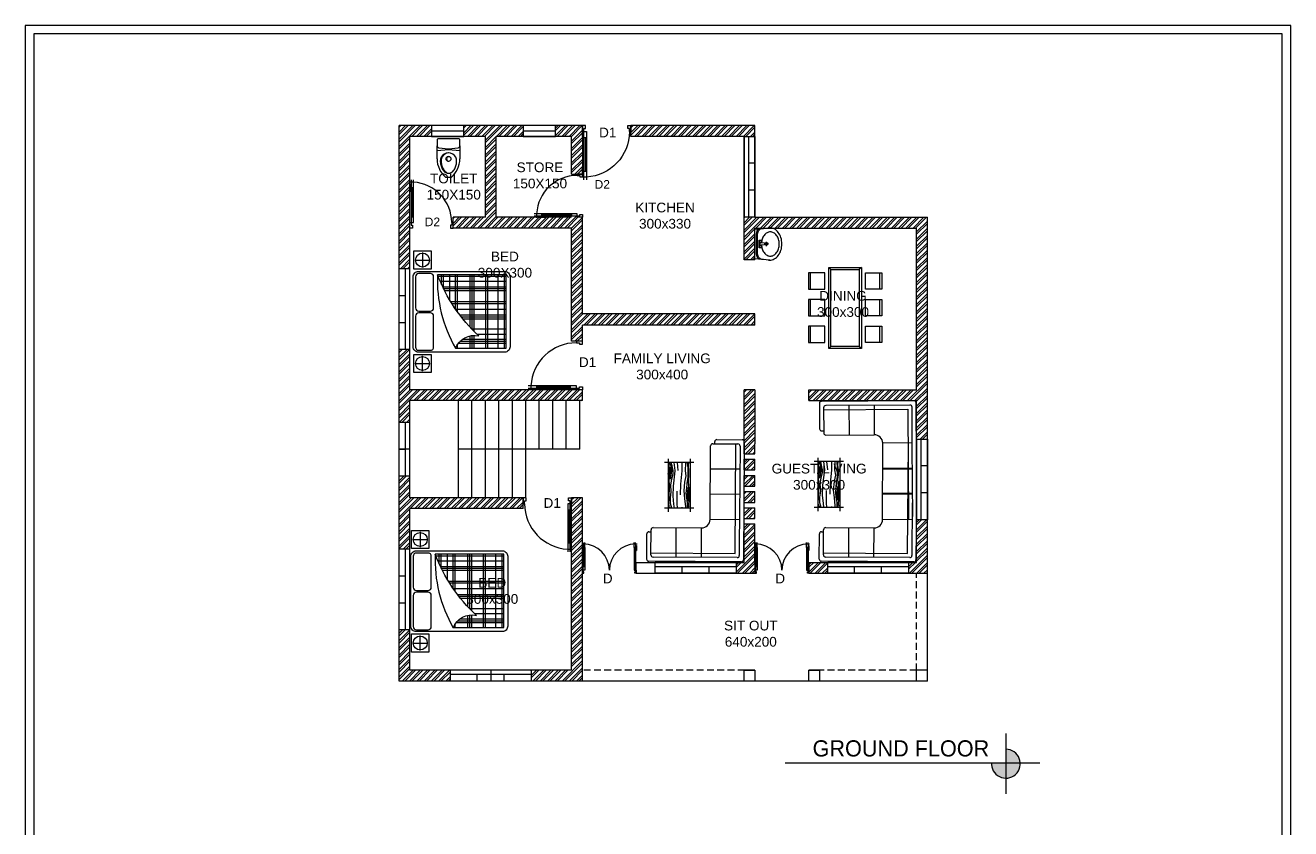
# Model space of a CAD drawing. Header units: millimetres. Extents: x 3220 to 17771, y -3925 to 7376.
# Drawn here: x 14459 to 16807, y 5886 to 7376 of the extents above; entities that cross this region are included whole.
import ezdxf

# ---------------------------------------------------------------- set-up
doc = ezdxf.new("R2010")
doc.units = ezdxf.units.MM
doc.header["$LTSCALE"] = 2
doc.linetypes.add('DASHED2', pattern=[9.525, 6.35, -3.175])
doc.layers.add('NETMANH', color=44, linetype='Continuous')
doc.layers.add('PLAN', color=10, linetype='Continuous')
pattern_1 = [(45, (4445.67, 0), (-6.735192, 6.735192), []), (45, (4450.16, 0), (-6.735192, 6.735192), [])]

# ---------------------------------------------------------------- blocks, each defined once
blk = doc.blocks.new('mb-di800')
blk.add_line((25, 850), (-8, 850))
for points in [[(25, 893), (25, 850)], [(25, 750), (65, 750), (65, 850), (25, 850), (25, 750)], [(65, 850), (65, 893)], [(25, 806), (3, 806), (3, 677)], [(25, 785), (8, 785), (8, 677), (3, 677)], [(25, 763), (25, 187)], [(65, 200), (65, 777)], [(65, 200), (25, 200), (25, 100), (65, 100), (65, 200)]]:
    blk.add_lwpolyline(points)
for points in [[(0, 0), (0, 100), (25, 100), (25, 50), (50, 50), (50, 0)], [(800, 0), (800, 100), (775, 100), (775, 50), (750, 50), (750, 0)]]:
    blk.add_lwpolyline(points, close=True)
at = {"layer": 'NETMANH', "linetype": 'Continuous'}
blk.add_line((45, 200), (45, 750), dxfattribs=at)
blk.add_arc((25, 100), 750, 0, 86.9428, dxfattribs=at)
blk = doc.blocks.new('mb-di2-1800')
for p, q in [((25, 975), (-25, 975)), ((25, 975), (25, 1025)), ((25, 924), (25, 896)), ((75, 975), (75, 1025)), ((75, 855), (75, 220)), ((1725, 975), (1725, 1025)), ((1725, 855), (1725, 220)), ((1775, 975), (1775, 1025)), ((1775, 975), (1825, 975)), ((1775, 924), (1775, 896))]:
    blk.add_line(p, q)
for points in [[(25, 924), (-3, 924), (-3, 755)], [(25, 896), (2, 896), (2, 755), (-3, 755)], [(25, 855), (75, 855), (75, 975), (25, 975), (25, 855)], [(25, 878), (25, 220)], [(1775, 855), (1725, 855), (1725, 975), (1775, 975), (1775, 855)], [(1775, 924), (1803, 924), (1803, 755)], [(1775, 896), (1798, 896), (1798, 755), (1803, 755)], [(1775, 878), (1775, 220)], [(25, 220), (75, 220), (75, 100), (25, 100), (25, 220)], [(1775, 220), (1725, 220), (1725, 100), (1775, 100), (1775, 220)]]:
    blk.add_lwpolyline(points)
for points in [[(50, 0), (50, 50), (25, 50), (25, 100), (0, 100), (0, 0)], [(1750, 0), (1750, 50), (1775, 50), (1775, 100), (1800, 100), (1800, 0)]]:
    blk.add_lwpolyline(points, close=True)
at = {"layer": 'NETMANH', "linetype": 'Continuous'}
for p, q in [((50, 220), (50, 855)), ((1750, 220), (1750, 855))]:
    blk.add_line(p, q, dxfattribs=at)
at = {"layer": 'NETMANH'}
for centre, start, end in [((25, 100), 0, 90), ((1775, 100), 90, 180)]:
    blk.add_arc(centre, 875, start, end, dxfattribs=at)
blk = doc.blocks.new('g.doi1750x2100')
at = {"color": 44}
for p, q in [((-1285, -204), (-958, -204)), ((-1121, -40), (-1121, -367)), ((1285, -204), (958, -204)), ((1121, -40), (1121, -367)), ((764, -2018), (764, -542)), ((214, -2018), (214, -817)), ((253, -793), (803, -793)), ((451, -2018), (451, -683)), ((494, -2018), (494, -658)), ((494, -658), (803, -658)), ((530, -2018), (530, -645)), ((591, -616), (803, -616)), ((654, -2018), (654, -588)), ((-785, -964), (-706, -964)), ((-687, -2018), (-687, -977)), ((-645, -2018), (-645, -1013)), ((-602, -2018), (-602, -1062)), ((-159, -2018), (-159, -1081)), ((-116, -2018), (-116, -1047)), ((-74, -2018), (-74, -1014)), ((-5, -964), (803, -964)), ((51, -2018), (51, -921)), ((51, -921), (803, -921)), ((175, -2018), (175, -842)), ((-785, -1233), (-523, -1233)), ((-785, -1276), (-516, -1276)), ((-785, -1322), (-513, -1322)), ((-426, -1322), (803, -1322)), ((-379, -2018), (-379, -1276)), ((-379, -1276), (803, -1276)), ((-334, -1233), (803, -1233)), ((-785, -1574), (803, -1574)), ((-785, -1617), (803, -1617)), ((-492, -2018), (-492, -1390)), ((-785, -1840), (803, -1840)), ((-785, -1982), (803, -1982))]:
    blk.add_line(p, q, dxfattribs=at)
blk.add_line((-785, -921), (-784, -921))
for points in [[(-875, -117, -0.414214), (-758, 0), (758, 0, -0.414214), (875, -117), (875, -1983, -0.414214), (758, -2100), (-758, -2100, -0.414214), (-875, -1983)], [(-764, -52, 0.414214), (-835, -123), (-835, -373, 0.414214), (-764, -444), (-92, -444, 0.414214), (-21, -373), (-21, -123, 0.414214), (-92, -52)], [(86, -52, 0.414214), (15, -123), (15, -373, 0.414214), (86, -444), (758, -444, 0.414214), (829, -373), (829, -123, 0.414214), (758, -52)], [(-790, -919, -0.366781), (-523, -1423, -0.115738), (804, -527, 0.1416)]]:
    blk.add_lwpolyline(points, format="xyb", close=True)
for points in [[(-1318, -17), (-924, -17), (-924, -390), (-1318, -390)], [(924, -17), (1318, -17), (1318, -390), (924, -390)]]:
    blk.add_lwpolyline(points, close=True)
blk.add_lwpolyline([(-785, -916), (-785, -2018), (803, -2018), (803, -526)])
for centre in [(-1121, -204), (1121, -204)]:
    blk.add_circle(centre, 151)
blk = doc.blocks.new('mb-lavabo2')
at = {"linetype": 'Continuous'}
for points in [[(-261, -239), (-239, 0), (239, 0), (261, -239)], [(-15, -106), (-61, -106), (-61, -89), (-61, -71), (0, -71), (61, -71), (61, -89), (61, -106), (15, -106)], [(28, -80), (-28, -80)]]:
    blk.add_lwpolyline(points, dxfattribs=at)
for points in [[(-250, -136), (-250, -130, -0.414214), (-163, -43), (0, -43), (163, -43, -0.414214), (250, -130), (250, -136)], [(-245, -66, -0.229741), (-163, -26), (163, -26, -0.229741), (245, -66)], [(-197, -248, 0.12971), (-183, -300, 0.10642), (-139, -349, 0.084454), (-78, -380, 0.073566), (-1, -391, 0.073566), (76, -380, 0.084454), (137, -349, 0.10642), (181, -300, 0.12971), (194, -248, 0.12971), (181, -196, 0.10642), (137, -147, 0.084454), (76, -117, 0.058047), (15, -106, 0.073566)], [(-15, -106, 0.060302), (-78, -117, 0.084454), (-139, -147, 0.10642), (-183, -196, 0.12971), (-197, -248, 0.12971)], [(-28, -97), (-20, -97, -0.385832), (-16, -101), (-10, -156, 0.270314), (10, -156), (16, -101, -0.385832), (20, -97), (28, -97)], [(-258, -212, 0.045361), (-261, -239, 0.126822)], [(-261, -239, 0.126822), (-242, -311, 0.10607), (-184, -377, 0.085783), (-103, -419, 0.075445), (0, -435, 0.075445), (103, -419, 0.085783), (184, -377, 0.10607), (242, -311, 0.126822), (261, -239, 0.045361), (258, -212, 0.10607)]]:
    blk.add_lwpolyline(points, format="xyb", dxfattribs=at)
at = {"color": 44, "linetype": 'Continuous'}
for points in [[(-36, -186), (0, -186), (36, -186)], [(-26, -89), (-17, -89)], [(0, -217), (0, -159)], [(26, -89), (17, -89)]]:
    blk.add_lwpolyline(points, dxfattribs=at)
for centre in [(-43, -89), (0, -186), (43, -89)]:
    blk.add_circle(centre, 17.4, dxfattribs=at)
at = {"linetype": 'Continuous'}
blk.add_circle((0, -186), 21.7, dxfattribs=at)
blk = doc.blocks.new('ban6c 800x2000')
for p, q in [((-350, 1950), (-400, 2000)), ((400, 2000), (350, 1950)), ((-854, 1463), (-854, 1868)), ((853, 1463), (853, 1868)), ((-854, 806), (-854, 1211)), ((853, 806), (853, 1211)), ((-854, 152), (-854, 556)), ((853, 152), (853, 556)), ((-400, 0), (-350, 50)), ((400, 0), (350, 50))]:
    blk.add_line(p, q)
for points in [[(-400, 2000), (400, 2000), (400, 0), (-400, 0)], [(-350, 1950), (350, 1950), (350, 50), (-350, 50)], [(-503, 1868), (-904, 1868), (-904, 1463), (-503, 1463)], [(503, 1868), (903, 1868), (903, 1463), (503, 1463)], [(-503, 1211), (-904, 1211), (-904, 806), (-503, 806)], [(503, 1211), (903, 1211), (903, 806), (503, 806)], [(-503, 556), (-904, 556), (-904, 152), (-503, 152)], [(503, 556), (903, 556), (903, 152), (503, 152)]]:
    blk.add_lwpolyline(points, close=True)
blk = doc.blocks.new('bo salon20')
for p, q in [((-3210, 1819), (-3210, 2487)), ((-3154, 2542), (-1096, 2542)), ((-3099, 1708), (-3099, 2376)), ((-3043, 2431), (-1207, 2431)), ((-1541, 2542), (-39, 2542)), ((-1541, 2431), (-151, 2431)), ((-95, 2376), (-95, 151)), ((16, 2487), (16, 39)), ((-3099, 1764), (-3154, 1764)), ((-1096, 1652), (-3043, 1652)), ((-874, 151), (-874, 1430)), ((-151, 95), (-818, 95)), ((-762, 39), (-762, 95)), ((-39, -16), (-707, -16))]:
    blk.add_line(p, q)
for centre, radius, start, end in [((-3154, 2487), 55.6, 90, 180), ((-3043, 2376), 55.6, 90, 180), ((-151, 2376), 55.6, 0, 90), ((-39, 2487), 55.6, 0, 90), ((-3154, 1819), 55.6, 180, 270), ((-3043, 1708), 55.6, 180, 270), ((-1096, 1430), 223, 0, 90), ((-818, 151), 55.6, 180, 270), ((-707, 39), 55.6, 180, 270), ((-151, 151), 55.6, 270, 0), ((-39, 39), 55.6, 270, 0)]:
    blk.add_arc(centre, radius, start, end)
at = {"layer": 'NETMANH'}
for p, q in [((-2431, 2431), (-2431, 1652)), ((-1764, 2431), (-1764, 1652)), ((-1096, 2431), (-1096, 1652)), ((-206, 2320), (-3099, 2320)), ((-206, 95), (-206, 2320)), ((-95, 1430), (-874, 1430)), ((-95, 762), (-874, 762))]:
    blk.add_line(p, q, dxfattribs=at)

msp = doc.modelspace()

# ---------------------------------------------------------------- hatches: boundary and pattern name
at = {"true_color": 0xf8991e}
h = msp.add_hatch(dxfattribs=at)
h.set_pattern_fill('ANSI32', color=30)
h.paths.add_polyline_path([(15382.7, 5363.2), (15172.7, 5363.2), (15172.7, 5438.2), (15152.7, 5438.2), (15152.7, 5303.2), (15172.7, 5303.2), (15172.7, 5343.2), (15382.7, 5343.2), (15382.7, 5354.4)])
h.paths.add_polyline_path([(15172.7, 5663.2), (15392.7, 5663.2), (15392.7, 5683.2), (15362.7, 5683.2), (15172.7, 5683.2), (15172.7, 5833.2), (15212.7, 5833.2), (15212.7, 5853.2), (15152.7, 5853.2), (15152.7, 5588.2), (15172.7, 5588.2)])
h.paths.add_polyline_path([(15382.7, 5853.2), (15272.7, 5853.2), (15272.7, 5833.2), (15362.7, 5833.2), (15362.7, 5763.2), (15372.7, 5763.2), (15372.7, 5833.2), (15382.7, 5833.2)], flags=17)
h.paths.add_polyline_path([(15855.7, 5453.2), (15812.7, 5453.2), (15812.7, 5504.2), (15582.7, 5504.2), (15582.7, 5492.9), (15582.7, 5484.2), (15792.7, 5484.2), (15792.7, 5374.2), (15792.7, 5313.2), (15812.7, 5313.2), (15812.7, 5373.2), (15812.7, 5433.2), (15855.7, 5433.2)])
h.paths.add_polyline_path([(16003.1, 5453.2), (15915.7, 5453.2), (15915.7, 5433.2), (15945.2, 5433.2), (15945.2, 5233.2), (15792.7, 5233.2), (15792.7, 5213.2), (15803.9, 5213.2), (16032.7, 5213.2), (16032.7, 5233.2), (15960.2, 5233.2), (15960.2, 5433.2), (16003.1, 5433.2)])
h.paths.add_polyline_path([(16132.7, 5453.2), (16063.1, 5453.2), (16063.1, 5433.2), (16112.7, 5433.2), (16112.7, 5253.2), (16112.7, 5203.2), (16112.7, 5143.2), (16132.7, 5143.2)])
h.paths.add_polyline_path([(16132.7, 4993.2), (16112.7, 4993.2), (16112.7, 4843.2), (16112.7, 4823.2), (16132.7, 4823.2)])
h.paths.add_polyline_path([(15962.7, 4843.2), (15812.7, 4843.2), (15812.7, 5123.2), (15792.7, 5123.2), (15792.7, 5074.5), (15792.9, 5074.5), (15792.9, 5065.1), (15792.7, 5043.2), (15792.7, 5023.2), (15792.7, 4823.2), (15962.7, 4823.2)])
h.paths.add_polyline_path([(15492.7, 4843.2), (15492.7, 5053.2), (15472.7, 5053.2), (15472.7, 4843.2), (15447.7, 4843.2), (15447.7, 4823.2), (15492.7, 4823.2)])
h.paths.add_polyline_path([(15197.7, 4843.2), (15172.7, 4843.2), (15172.7, 4918.2), (15152.7, 4918.2), (15152.7, 4823.2), (15197.7, 4823.2)])
h.paths.add_polyline_path([(15397.7, 4843.2), (15247.7, 4843.2), (15247.7, 4823.2), (15397.7, 4823.2)])
h.paths.add_polyline_path([(15172.7, 5143.2), (15492.7, 5143.2), (15492.7, 5163.2), (15172.7, 5163.2), (15172.7, 5203.2), (15152.7, 5203.2), (15152.7, 5143.2), (15152.7, 5068.2), (15172.7, 5068.2)])
h.paths.add_polyline_path([(15492.7, 5853.2), (15442.7, 5853.2), (15442.7, 5833.2), (15472.7, 5833.2), (15472.7, 5683.2), (15472.7, 5663.2), (15472.7, 5343.2), (15492.7, 5343.2), (15492.7, 5503.2), (15492.7, 5504.2)])
h.paths.add_polyline_path([(15692.7, 5043.2), (15657.7, 5043.2), (15657.7, 5023.2), (15692.7, 5023.2), (15692.7, 5028.7)])
h.paths.add_polyline_path([(15507.7, 5043.2), (15492.7, 5043.2), (15492.7, 5023.2), (15507.7, 5023.2)])
h.paths.add_polyline_path([(15357, 5706.1), (15393.5, 5706.1), (15393.5, 5739.1), (15357, 5739.1)], flags=9)
h.paths.add_polyline_path([(15270.1, 5041), (15375.5, 5041), (15375.5, 5108.2), (15270.1, 5108.2)], flags=9)
h.paths.add_polyline_path([(15981.7, 5274.5), (16087.2, 5274.5), (16087.2, 5341.7), (15981.7, 5341.7)], flags=9)
h.paths.add_polyline_path([(15928.8, 4698.7), (16253.8, 4698.7), (16253.8, 4743.7), (15928.8, 4743.7)], flags=9)
h.paths.add_polyline_path([(15912.2, 6012.5), (16277.2, 6012.5), (16277.2, 6057.5), (15912.2, 6057.5)], flags=9)
h.paths.add_polyline_path([(15668.4, 4480.8), (15946.7, 4480.8), (15946.7, 4551.8), (15668.4, 4551.8)], flags=25)
h.paths.add_polyline_path([(15668.4, 4480.8), (15946.7, 4480.8), (15946.7, 4551.8), (15668.4, 4551.8)], flags=25)
h.paths.add_polyline_path([(15517.1, 7158.2), (15558.3, 7158.2), (15558.3, 7195.2), (15517.1, 7195.2)], flags=9)
h.paths.add_polyline_path([(15194.4, 6994.4), (15231, 6994.4), (15231, 7027.3), (15194.4, 7027.3)], flags=9)
h.paths.add_polyline_path([(15509.5, 7064), (15546, 7064), (15546, 7097), (15509.5, 7097)], flags=9)
h.paths.add_polyline_path([(15198.3, 5693), (15308, 5693), (15308, 5760.1), (15198.3, 5760.1)], flags=25)
h.paths.add_polyline_path([(15585.7, 4890), (15714.9, 4890), (15714.9, 4957.1), (15585.7, 4957.1)], flags=9)
h.paths.add_polyline_path([(15568.3, 5195.7), (15673.8, 5195.7), (15673.8, 5262.9), (15568.3, 5262.9)], flags=9)
h.paths.add_polyline_path([(15814.5, 5274.5), (15920, 5274.5), (15920, 5341.7), (15814.5, 5341.7)], flags=25)
h.paths.add_polyline_path([(15923.3, 5021.2), (16028.8, 5021.2), (16028.8, 5088.4), (15923.3, 5088.4)], flags=9)
h.paths.add_polyline_path([(15254.7, 5376.2), (15360.2, 5376.2), (15360.2, 5443.4), (15254.7, 5443.4)], flags=9)
h.paths.add_polyline_path([(15198.3, 7042.5), (15308, 7042.5), (15308, 7109.7), (15198.3, 7109.7)], flags=9)
h.paths.add_polyline_path([(15358.3, 7063.2), (15468, 7063.2), (15468, 7130.4), (15358.3, 7130.4)], flags=9)
h.paths.add_polyline_path([(15586.4, 6988.6), (15705.7, 6988.6), (15705.7, 7055.8), (15586.4, 7055.8)], flags=9)
h.paths.add_polyline_path([(15294.2, 6898.1), (15403.8, 6898.1), (15403.8, 6965.3), (15294.2, 6965.3)], flags=9)
h.paths.add_polyline_path([(15272.7, 6293.2), (15378.2, 6293.2), (15378.2, 6360.4), (15272.7, 6360.4)], flags=9)
h.paths.add_polyline_path([(15750.6, 6213.5), (15858.8, 6213.5), (15858.8, 6280.6), (15750.6, 6280.6)], flags=9)
h.paths.add_polyline_path([(15545.8, 6709), (15735, 6709), (15735, 6776.2), (15545.8, 6776.2)], flags=9)
h.paths.add_polyline_path([(15923.5, 6824.9), (16028.9, 6824.9), (16028.9, 6892.1), (15923.5, 6892.1)], flags=9)
h.paths.add_polyline_path([(15839.3, 6504.5), (16024.4, 6504.5), (16024.4, 6571.6), (15839.3, 6571.6)], flags=9)
h.paths.add_polyline_path([(15728.7, 4983), (15755.9, 4983), (15755.9, 5020.1), (15728.7, 5020.1)], flags=9)
h.paths.add_polyline_path([(15844, 6331.2), (15871.2, 6331.2), (15871.2, 6368.3), (15844, 6368.3)], flags=9)
h.paths.add_polyline_path([(15524, 6331.2), (15551.2, 6331.2), (15551.2, 6368.3), (15524, 6368.3)], flags=9)
h.paths.add_polyline_path([(15512.9, 5475.1), (15554, 5475.1), (15554, 5512.2), (15512.9, 5512.2)], flags=9)
h.paths.add_polyline_path([(15788.5, 5119), (15829.7, 5119), (15829.7, 5156.1), (15788.5, 5156.1)], flags=9)
h.paths.add_polyline_path([(15414, 5334.1), (15455.2, 5334.1), (15455.2, 5371.2), (15414, 5371.2)], flags=9)
h.paths.add_polyline_path([(15479.7, 6732.2), (15520.8, 6732.2), (15520.8, 6769.3), (15479.7, 6769.3)], flags=9)
h.paths.add_polyline_path([(15414, 6471.1), (15455.2, 6471.1), (15455.2, 6508.2), (15414, 6508.2)], flags=9)
h.paths.add_polyline_path([(14566.9, 4200.7), (15385.3, 4200.7), (15385.3, 4552), (14566.9, 4552)], flags=9)
h = msp.add_hatch(dxfattribs=at)
h.set_pattern_fill('ANSI32', color=30)
h.set_pattern_definition(pattern_1)
h.paths.add_polyline_path([(15247.7, 6179.8), (15172.7, 6179.8), (15172.7, 6254.8), (15152.7, 6254.8), (15152.7, 6159.8), (15247.7, 6159.8)])
h.paths.add_polyline_path([(15492.7, 6359.8), (15492.7, 6499.8), (15472.7, 6499.8), (15472.7, 6179.8), (15397.7, 6179.8), (15397.7, 6159.8), (15492.7, 6159.8)])
h.paths.add_polyline_path([(16132.7, 6458.6), (16112.7, 6458.6), (16112.7, 6379.8), (16097.7, 6379.8), (16097.7, 6359.8), (16132.7, 6359.8)])
h.paths.add_polyline_path([(15947.7, 6379.8), (15912.7, 6379.8), (15912.7, 6359.8), (15947.7, 6359.8)])
h.paths.add_polyline_path([(15812.7, 6379.8), (15812.7, 6401.7), (15812.5, 6401.7), (15812.5, 6411.1), (15812.7, 6451.2), (15792.7, 6451.2), (15792.7, 6379.8), (15777.7, 6379.8), (15777.7, 6359.8), (15812.7, 6359.8), (15812.7, 6365.3)])
h.paths.add_polyline_path([(15812.7, 6571.2), (15792.8, 6571.2), (15792.7, 6560.9), (15792.7, 6551.2), (15812.7, 6551.2)])
h.paths.add_polyline_path([(15812.7, 6541.2), (15792.7, 6541.2), (15792.7, 6521.2), (15812.7, 6521.2)])
h.paths.add_polyline_path([(15812.7, 6511.2), (15792.7, 6511.2), (15792.7, 6491.2), (15812.7, 6491.2)])
h.paths.add_polyline_path([(15812.7, 6699.8), (15792.7, 6699.8), (15792.7, 6599.8), (15792.7, 6581.2), (15812.7, 6581.2), (15812.7, 6599.8)])
h.paths.add_polyline_path([(16132.7, 7019.8), (15812.7, 7019.8), (15792.7, 7019.8), (15792.7, 6940.8), (15812.7, 6940.8), (15812.7, 6999.8), (15834.7, 6999.8), (15837.1, 7000, -0.045361), (15840.2, 7000.3, -0.060721), (15844.3, 6999.8), (16112.7, 6999.8), (16112.7, 6699.8), (15912.7, 6699.8), (15912.7, 6679.8), (16112.7, 6679.8), (16112.7, 6608.6), (16132.7, 6608.6)])
h.paths.add_polyline_path([(15812.7, 6481.2), (15792.7, 6481.2), (15792.7, 6461.2), (15812.7, 6461.2)])
h.paths.add_polyline_path([(15492.7, 7019.8), (15482.7, 7019.8), (15482.7, 7022.3), (15472.7, 7022.3), (15416.4, 7022.3), (15414.2, 7022.3), (15414.2, 7020.6), (15425, 7020.6), (15472.7, 7019.8), (15332.7, 7019.8), (15332.7, 7169.8), (15382.7, 7169.8), (15382.7, 7189.8), (15272.7, 7189.8), (15272.7, 7169.8), (15312.7, 7169.8), (15312.7, 7019.8), (15252.7, 7019.8), (15252.7, 6999.8), (15472.7, 6999.8), (15472.7, 6789.8), (15492.7, 6789.8), (15492.7, 6819.8), (15812.7, 6819.8), (15812.7, 6840.8), (15492.7, 6840.8)])
h.paths.add_polyline_path([(15212.7, 7189.8), (15152.7, 7189.8), (15152.7, 6924.8), (15172.7, 6924.8), (15172.7, 6999.8), (15172.7, 7009.8), (15172.7, 7169.8), (15212.7, 7169.8)])
h.paths.add_polyline_path([(15492.7, 7169.8), (15492.7, 7189.8), (15442.7, 7189.8), (15442.7, 7169.8), (15472.7, 7169.8), (15472.7, 7099.8), (15492.7, 7099.8)], flags=17)
h.paths.add_polyline_path([(15492.7, 6699.8), (15481.4, 6699.8), (15172.7, 6699.8), (15172.7, 6774.8), (15152.7, 6774.8), (15152.7, 6639.8), (15172.7, 6639.8), (15172.7, 6679.8), (15492.7, 6679.8)])
h.paths.add_polyline_path([(15172.7, 6479.8), (15382.7, 6479.8), (15382.7, 6499.8), (15172.7, 6499.8), (15172.7, 6539.8), (15152.7, 6539.8), (15152.7, 6404.8), (15172.7, 6404.8)])
h.paths.add_polyline_path([(15517.1, 7158.2), (15558.3, 7158.2), (15558.3, 7195.2), (15517.1, 7195.2)], flags=9)
h.paths.add_polyline_path([(15194.4, 6994.4), (15231, 6994.4), (15231, 7027.3), (15194.4, 7027.3)], flags=9)
h.paths.add_polyline_path([(15509.5, 7064), (15546, 7064), (15546, 7097), (15509.5, 7097)], flags=25)
h.paths.add_polyline_path([(15492.8, 5770.8), (15529.4, 5770.8), (15529.4, 5803.8), (15492.8, 5803.8)], flags=9)
h.paths.add_polyline_path([(15206.1, 5657.8), (15242.7, 5657.8), (15242.7, 5690.7), (15206.1, 5690.7)], flags=9)
h.paths.add_polyline_path([(15210, 5693), (15319.7, 5693), (15319.7, 5760.1), (15210, 5760.1)], flags=9)
h.paths.add_polyline_path([(15370, 5693), (15479.7, 5693), (15479.7, 5760.1), (15370, 5760.1)], flags=9)
h.paths.add_polyline_path([(15597.4, 4890), (15726.6, 4890), (15726.6, 4957.1), (15597.4, 4957.1)], flags=9)
h.paths.add_polyline_path([(15580, 5195.7), (15685.5, 5195.7), (15685.5, 5262.9), (15580, 5262.9)], flags=9)
h.paths.add_polyline_path([(15826.2, 5244.5), (15931.7, 5244.5), (15931.7, 5311.7), (15826.2, 5311.7)], flags=9)
h.paths.add_polyline_path([(15935, 5021.2), (16040.5, 5021.2), (16040.5, 5088.4), (15935, 5088.4)], flags=9)
h.paths.add_polyline_path([(15605.8, 5535.3), (15711.3, 5535.3), (15711.3, 5602.5), (15605.8, 5602.5)], flags=9)
h.paths.add_polyline_path([(15266.4, 5376.2), (15371.8, 5376.2), (15371.8, 5443.4), (15266.4, 5443.4)], flags=9)
h.paths.add_polyline_path([(15198.3, 7042.5), (15308, 7042.5), (15308, 7109.7), (15198.3, 7109.7)], flags=9)
h.paths.add_polyline_path([(15358.3, 7063.2), (15468, 7063.2), (15468, 7130.4), (15358.3, 7130.4)], flags=25)
h.paths.add_polyline_path([(15586.4, 6988.6), (15705.7, 6988.6), (15705.7, 7055.8), (15586.4, 7055.8)], flags=25)
h.paths.add_polyline_path([(15294.2, 6898.1), (15403.8, 6898.1), (15403.8, 6965.3), (15294.2, 6965.3)], flags=25)
h.paths.add_polyline_path([(15272.7, 6293.2), (15378.2, 6293.2), (15378.2, 6360.4), (15272.7, 6360.4)], flags=9)
h.paths.add_polyline_path([(15750.6, 6213.5), (15858.8, 6213.5), (15858.8, 6280.6), (15750.6, 6280.6)], flags=9)
h.paths.add_polyline_path([(15545.8, 6709), (15735, 6709), (15735, 6776.2), (15545.8, 6776.2)], flags=9)
h.paths.add_polyline_path([(15923.5, 6824.9), (16028.9, 6824.9), (16028.9, 6892.1), (15923.5, 6892.1)], flags=25)
h.paths.add_polyline_path([(15839.3, 6504.5), (16024.4, 6504.5), (16024.4, 6571.6), (15839.3, 6571.6)], flags=9)
h.paths.add_polyline_path([(15740.4, 4983), (15767.6, 4983), (15767.6, 5020.1), (15740.4, 5020.1)], flags=9)
h.paths.add_polyline_path([(15844, 6331.2), (15871.2, 6331.2), (15871.2, 6368.3), (15844, 6368.3)], flags=9)
h.paths.add_polyline_path([(15524, 6331.2), (15551.2, 6331.2), (15551.2, 6368.3), (15524, 6368.3)], flags=9)
h.paths.add_polyline_path([(15524.6, 5464.1), (15565.7, 5464.1), (15565.7, 5501.2), (15524.6, 5501.2)], flags=9)
h.paths.add_polyline_path([(15800.2, 5119), (15841.4, 5119), (15841.4, 5156.1), (15800.2, 5156.1)], flags=9)
h.paths.add_polyline_path([(15425.7, 5334.1), (15466.9, 5334.1), (15466.9, 5371.2), (15425.7, 5371.2)], flags=9)
h.paths.add_polyline_path([(15479.7, 6732.2), (15520.8, 6732.2), (15520.8, 6769.3), (15479.7, 6769.3)], flags=9)
h.paths.add_polyline_path([(15414, 6471.1), (15455.2, 6471.1), (15455.2, 6508.2), (15414, 6508.2)], flags=9)
h.paths.add_polyline_path([(15610.8, 4457.5), (15945, 4457.5), (15945, 4542.7), (15610.8, 4542.7)], flags=25)
h.paths.add_polyline_path([(15610.8, 4457.5), (15945, 4457.5), (15945, 4542.7), (15610.8, 4542.7)], flags=25)
h = msp.add_hatch(dxfattribs=at)
h.set_pattern_fill('ANSI32', color=30)
h.set_pattern_definition(pattern_1)
h.paths.add_polyline_path([(15792.7, 7169.8), (15812.7, 7169.8), (15812.7, 7189.8), (15582.7, 7189.8), (15582.7, 7178.5), (15582.7, 7169.8)])
h = msp.add_hatch(color=256)
h.dxf.hatch_style = 1
h.paths.add_polyline_path([(16278.2, 6033.3), (16278.2, 6008.1), (16304.9, 6008.1, 0.397337)])
h.paths.add_polyline_path([(16305, 6006.6, 0.014491), (16304.9, 6008.1), (16278.2, 6008.1), (16278.2, 5979.8, 0.414214)])
h.paths.add_polyline_path([(16278.2, 6008.1), (16251.5, 6008.1, 0.014491), (16251.5, 6006.6, 0.414214), (16278.2, 5979.8)])

# ---------------------------------------------------------------- linework, layer by layer
for p, q in [((15152.7, 6159.8), (15152.7, 7189.8)), ((15492.7, 7189.8), (15152.7, 7189.8)), ((15272.7, 7189.8), (15212.7, 7189.8)), ((15212.7, 7189.8), (15212.7, 7169.8)), ((15272.7, 7169.8), (15272.7, 7189.8)), ((15442.7, 7189.8), (15382.7, 7189.8)), ((15382.7, 7189.8), (15382.7, 7169.8)), ((15442.7, 7169.8), (15442.7, 7189.8)), ((15492.7, 7169.8), (15492.7, 7189.8)), ((15812.7, 7189.8), (15582.7, 7189.8)), ((15582.7, 7169.8), (15582.7, 7189.8)), ((15812.7, 7019.8), (15812.7, 7189.8)), ((15172.7, 6999.8), (15172.7, 7169.8)), ((15312.7, 7169.8), (15172.7, 7169.8)), ((15212.7, 7179.8), (15272.7, 7179.8)), ((15212.7, 7169.8), (15272.7, 7169.8)), ((15312.7, 7019.8), (15312.7, 7169.8)), ((15472.7, 7169.8), (15332.7, 7169.8)), ((15332.7, 7019.8), (15332.7, 7169.8)), ((15382.7, 7179.8), (15442.7, 7179.8)), ((15382.7, 7169.8), (15442.7, 7169.8)), ((15472.7, 7099.8), (15472.7, 7169.8)), ((15492.7, 7169.8), (15492.7, 7099.8)), ((15792.7, 7169.8), (15582.7, 7169.8)), ((15792.7, 6940.8), (15792.7, 7169.8)), ((15792.7, 7169.8), (15792.7, 7019.8)), ((15792.7, 7169.8), (15812.7, 7169.8)), ((15800.7, 7169.8), (15800.7, 7019.8)), ((15812.7, 7169.8), (15812.7, 7019.8)), ((15223, 7128), (15223, 7151.9)), ((15226.1, 7148.4), (15232.3, 7147.6)), ((15256.2, 7147.6), (15262.3, 7148.4)), ((15265.4, 7151.9), (15265.4, 7128)), ((15812.7, 7119.8), (15800.7, 7119.8)), ((15249.3, 7093.7), (15239.2, 7093.7)), ((15472.7, 7099.8), (15492.7, 7099.8)), ((15812.7, 7069.8), (15800.7, 7069.8)), ((15312.7, 7019.8), (15252.7, 7019.8)), ((15252.7, 6999.8), (15252.7, 7019.8)), ((15472.7, 7019.8), (15332.7, 7019.8)), ((15492.7, 6840.8), (15492.7, 7019.8)), ((15812.7, 7019.8), (15792.7, 7019.8)), ((15812.7, 7019.8), (16132.7, 7019.8)), ((16132.7, 6159.8), (16132.7, 7019.8)), ((15172.7, 6699.8), (15172.7, 6999.8)), ((15472.7, 6999.8), (15252.7, 6999.8)), ((15472.7, 6789.8), (15472.7, 6999.8)), ((15812.7, 6999.8), (16112.7, 6999.8)), ((15812.7, 6940.8), (15812.7, 6999.8)), ((16112.7, 6699.8), (16112.7, 6999.8)), ((15152.7, 6774.8), (15152.7, 6924.8)), ((15152.7, 6924.8), (15172.7, 6924.8)), ((15164.7, 6774.8), (15164.7, 6924.8)), ((15172.7, 6774.8), (15172.7, 6924.8)), ((15812.7, 6940.8), (15792.7, 6940.8)), ((15152.7, 6874.8), (15164.7, 6874.8)), ((15812.7, 6840.8), (15492.7, 6840.8)), ((15812.7, 6839.8), (15812.7, 6840.8)), ((15812.7, 6819.8), (15812.7, 6839.8)), ((15152.7, 6824.8), (15164.7, 6824.8)), ((15812.7, 6819.8), (15492.7, 6819.8)), ((15492.7, 6789.8), (15492.7, 6819.8)), ((15492.7, 6789.8), (15472.7, 6789.8)), ((15172.7, 6774.8), (15152.7, 6774.8)), ((15492.7, 6699.8), (15172.7, 6699.8)), ((15492.7, 6679.8), (15492.7, 6699.8)), ((15792.7, 6599.8), (15792.7, 6699.8)), ((15812.7, 6699.8), (15792.7, 6699.8)), ((15812.7, 6699.8), (15812.7, 6599.8)), ((15912.7, 6699.8), (16112.7, 6699.8)), ((15912.7, 6679.8), (15912.7, 6699.8)), ((15492.7, 6679.8), (15172.7, 6679.8)), ((15172.7, 6499.8), (15172.7, 6679.8)), ((15262.7, 6499.8), (15262.7, 6679.8)), ((15287.7, 6499.8), (15287.7, 6679.8)), ((15312.7, 6499.8), (15312.7, 6679.8)), ((15337.7, 6499.8), (15337.7, 6679.8)), ((15362.7, 6499.8), (15362.7, 6679.8)), ((15387.7, 6499.8), (15387.7, 6679.8)), ((15412.7, 6589.8), (15412.7, 6679.8)), ((15437.7, 6589.8), (15437.7, 6679.8)), ((15462.7, 6589.8), (15462.7, 6679.8)), ((15487.7, 6589.8), (15487.7, 6679.8)), ((15912.7, 6679.8), (16112.7, 6679.8)), ((15932.2, 6674.4), (15932.5, 6627.6)), ((16107.9, 6679.5), (15936.1, 6678.4)), ((15940.1, 6666.7), (15940.4, 6619.8)), ((16100.2, 6671.6), (15944, 6670.6)), ((16104.7, 6570.1), (16104.1, 6667.7)), ((16112.5, 6570.2), (16111.8, 6675.6)), ((16112.7, 6379.8), (16112.7, 6679.8)), ((15152.7, 6539.8), (15152.7, 6639.8)), ((15152.7, 6639.8), (15172.7, 6639.8)), ((15164.7, 6539.8), (15164.7, 6639.8)), ((15172.7, 6539.8), (15172.7, 6639.8)), ((15936.5, 6623.7), (15940.4, 6623.7)), ((15792.7, 6581.2), (15792.7, 6599.8)), ((15812.7, 6581.2), (15812.7, 6599.8)), ((15944.3, 6615.9), (16034.1, 6616.5)), ((16049.5, 6459.3), (16049.8, 6602.5)), ((16112.7, 6608.6), (16112.7, 6458.6)), ((16112.7, 6608.6), (16132.7, 6608.6)), ((16120.7, 6608.6), (16120.7, 6458.6)), ((16132.7, 6608.6), (16132.7, 6458.6)), ((15172.7, 6589.8), (15152.7, 6589.8)), ((15152.7, 6589.8), (15164.7, 6589.8)), ((15487.7, 6589.8), (15262.7, 6589.8)), ((15792.7, 6581.2), (15812.7, 6581.2)), ((15929.2, 6573.5), (15929.2, 6474.9)), ((15970, 6573.5), (15970, 6474.9)), ((16105.4, 6464.7), (16104.6, 6593.6)), ((15699.5, 6565.3), (15645.1, 6565.3)), ((15651.9, 6572.1), (15651.9, 6473.5)), ((15692.7, 6572.1), (15692.7, 6473.5)), ((15792.7, 6551.2), (15792.7, 6571.2)), ((15792.7, 6571.2), (15812.7, 6571.2)), ((15792.7, 6551.2), (15812.7, 6551.2)), ((15812.7, 6551.2), (15812.7, 6571.2)), ((15976.8, 6566.7), (15922.4, 6566.7)), ((16132.7, 6558.6), (16120.7, 6558.6)), ((15172.7, 6539.8), (15152.7, 6539.8)), ((15792.7, 6521.2), (15792.7, 6541.2)), ((15792.7, 6541.2), (15812.7, 6541.2)), ((15812.7, 6521.2), (15812.7, 6541.2)), ((15792.7, 6521.2), (15812.7, 6521.2)), ((15792.7, 6491.2), (15792.7, 6511.2)), ((15792.7, 6511.2), (15812.7, 6511.2)), ((15812.7, 6491.2), (15812.7, 6511.2)), ((16132.7, 6508.6), (16120.7, 6508.6)), ((15387.7, 6499.8), (15172.7, 6499.8)), ((15172.7, 6179.8), (15172.7, 6479.8)), ((15382.7, 6479.8), (15172.7, 6479.8)), ((15382.7, 6479.8), (15382.7, 6499.8)), ((15472.7, 6179.8), (15472.7, 6499.8)), ((15492.7, 6499.8), (15472.7, 6499.8)), ((15492.7, 6359.8), (15492.7, 6499.8)), ((15699.5, 6480.3), (15645.1, 6480.3)), ((15792.7, 6491.2), (15812.7, 6491.2)), ((15792.7, 6461.2), (15792.7, 6481.2)), ((15792.7, 6481.2), (15812.7, 6481.2)), ((15812.7, 6461.2), (15812.7, 6481.2)), ((15976.8, 6481.7), (15922.4, 6481.7)), ((16104.4, 6490.2), (16103.8, 6392.5)), ((16112.2, 6490.1), (16111.5, 6384.7)), ((15792.7, 6461.2), (15812.7, 6461.2)), ((16132.7, 6458.6), (16112.7, 6458.6)), ((15792.7, 6379.8), (15792.7, 6451.2)), ((15792.7, 6451.2), (15812.7, 6451.2)), ((15812.7, 6379.8), (15812.7, 6451.2)), ((15931.9, 6385.8), (15932.2, 6432.7)), ((15936.2, 6436.6), (15940.1, 6436.6)), ((15939.8, 6393.6), (15940.1, 6440.5)), ((15944, 6444.3), (16033.8, 6443.8)), ((15152.7, 6254.8), (15152.7, 6404.8)), ((15152.7, 6404.8), (15172.7, 6404.8)), ((15164.7, 6254.8), (15164.7, 6404.8)), ((15172.7, 6254.8), (15172.7, 6404.8)), ((16099.8, 6388.7), (15943.7, 6389.7)), ((15592.7, 6379.8), (15792.7, 6379.8)), ((15592.7, 6359.8), (15592.7, 6379.8)), ((15777.7, 6379.8), (15627.7, 6379.8)), ((15627.7, 6359.8), (15627.7, 6379.8)), ((15777.7, 6371.8), (15627.7, 6371.8)), ((15677.7, 6359.8), (15677.7, 6371.8)), ((15727.7, 6359.8), (15727.7, 6371.8)), ((15777.7, 6379.8), (15777.7, 6359.8)), ((15812.7, 6379.8), (15812.7, 6359.8)), ((15912.7, 6379.8), (16112.7, 6379.8)), ((15912.7, 6379.8), (15912.7, 6359.8)), ((16107.6, 6380.8), (15935.8, 6381.9)), ((15947.7, 6359.8), (15947.7, 6379.8)), ((16097.7, 6379.8), (15947.7, 6379.8)), ((16097.7, 6371.8), (15947.7, 6371.8)), ((15997.7, 6359.8), (15997.7, 6371.8)), ((16047.7, 6359.8), (16047.7, 6371.8)), ((16097.7, 6379.8), (16097.7, 6359.8)), ((15152.7, 6354.8), (15164.7, 6354.8)), ((15492.7, 6159.8), (15492.7, 6359.8)), ((15592.7, 6359.8), (15812.7, 6359.8)), ((15777.7, 6359.8), (15627.7, 6359.8)), ((15912.7, 6359.8), (16132.7, 6359.8)), ((16097.7, 6359.8), (15947.7, 6359.8)), ((15152.7, 6304.8), (15164.7, 6304.8)), ((15172.7, 6254.8), (15152.7, 6254.8)), ((15472.7, 6179.8), (15172.7, 6179.8)), ((15397.7, 6179.8), (15247.7, 6179.8)), ((15247.7, 6159.8), (15247.7, 6179.8)), ((15322.7, 6179.8), (15322.7, 6159.8)), ((15397.7, 6179.8), (15397.7, 6159.8)), ((15812.7, 6179.8), (15792.7, 6179.8)), ((15792.7, 6159.8), (15792.7, 6179.8)), ((15932.7, 6179.8), (15912.7, 6179.8)), ((15912.7, 6159.8), (15912.7, 6179.8)), ((16132.7, 6179.8), (16112.7, 6179.8)), ((16112.7, 6159.8), (16112.7, 6179.8)), ((16132.7, 6159.8), (15152.7, 6159.8)), ((15397.7, 6171.8), (15247.7, 6171.8)), ((15397.7, 6159.8), (15247.7, 6159.8)), ((15297.7, 6159.8), (15297.7, 6171.8)), ((15347.7, 6159.8), (15347.7, 6171.8)), ((16278.2, 6062.4), (16278.2, 5950.8)), ((15868.6, 6008.1), (16341, 6008.1))]:
    msp.add_line(p, q)
at = {"linetype": 'DASHED2'}
for p, q in [((16112.7, 6179.8), (16112.7, 6359.8)), ((15812.7, 6179.8), (15492.7, 6179.8)), ((16112.7, 6179.8), (15912.7, 6179.8))]:
    msp.add_line(p, q, dxfattribs=at)
for points in [[(15262.3, 7148.4, 0.379919), (15265.4, 7151.9), (15265.4, 7162.9, 0.414214), (15262.9, 7165.4), (15225.5, 7165.4, 0.414214), (15223, 7162.9), (15223, 7151.9, 0.379919), (15226.1, 7148.4)], [(15259.4, 7123.2, 1.051391), (15229.1, 7123.2, 0.060335), (15230.4, 7115)], [(15230.6, 7123.2, 0.060335), (15231.9, 7115, 0.081386), (15235.3, 7107.7, 0.106971), (15240.6, 7102.7)], [(15249.3, 7102.7, 0.106971), (15254.7, 7107.7, 0.081386), (15258.1, 7115, 0.060335), (15259.4, 7123.2)], [(15239.1, 7102.7, 0.136416), (15244.2, 7101.3, 0.136416), (15249.3, 7102.7)]]:
    msp.add_lwpolyline(points, format="xyb")
msp.add_lwpolyline([(15223, 7143.7), (15244.2, 7145.2), (15265.4, 7143.7)])
for points in [[(15792.7, 6179.8), (15812.7, 6179.8), (15812.7, 6159.8), (15792.7, 6159.8)], [(15912.7, 6179.8), (15932.7, 6179.8), (15932.7, 6159.8), (15912.7, 6159.8)]]:
    msp.add_lwpolyline(points, close=True)
msp.add_circle((15244.2, 7128), 4.55)
for centre, radius, start, end in [((15245.7, 7124), 15.2, 92.8613, 182.8701), ((15244.2, 7248), 101.1, 263.211, 276.789), ((15268.5, 7128.5), 45.5, 180.5512, 229.851), ((15254.2, 7121.7), 24.8, 195.8931, 214.5044), ((15245.2, 7128), 4.55, 96.3794, 263.6206), ((15219.9, 7128.5), 45.5, 310.149, 359.4488), ((15248.1, 7117.5), 17.4, 214.5044, 238.9274), ((15245.7, 7111.1), 9.88, 238.9274, 265.5985), ((15936.1, 6674.5), 3.9, 90.3754, 180.3754), ((15944, 6666.7), 3.9, 90.3754, 180.3754), ((16100.2, 6667.7), 3.9, 0.3754, 90.3754), ((16107.9, 6675.6), 3.9, 0.3754, 90.3754), ((15936.4, 6627.6), 3.9, 180.3754, 270.3754), ((15944.3, 6619.8), 3.9, 180.3754, 270.3754), ((16034.2, 6600.9), 15.6, 0.3754, 90.3754), ((16033.9, 6459.4), 15.6, 269.6246, 359.6246), ((15936.1, 6432.7), 3.9, 89.6246, 179.6246), ((15944, 6440.4), 3.9, 89.6246, 179.6246), ((15935.8, 6385.8), 3.9, 179.6246, 269.6246), ((15943.7, 6393.6), 3.9, 179.6246, 269.6246), ((16099.9, 6392.6), 3.9, 269.6246, 359.6246), ((16107.6, 6384.7), 3.9, 269.6246, 359.6246), ((16278.2, 6006.6), 26.8, 174.9616, 90)]:
    msp.add_arc(centre, radius, start, end)
at = {"layer": 'NETMANH'}
for p, q in [((15986.9, 6670.9), (15987.3, 6616.2)), ((16033.8, 6671.2), (16034.1, 6616.5)), ((15940.1, 6662.8), (16096.3, 6663.8)), ((16096.3, 6663.8), (16097.6, 6460.7)), ((16104.5, 6601.4), (16049.9, 6601)), ((16096, 6396.5), (16097.3, 6599.5)), ((16104.8, 6554.5), (16050.2, 6554.1)), ((16104.8, 6552.6), (16050.2, 6553)), ((16104.5, 6505.8), (16049.9, 6506.1)), ((16105.1, 6507.6), (16050.5, 6507.3)), ((16104.2, 6458.9), (16049.5, 6459.3)), ((15986.6, 6389.4), (15987, 6444.1)), ((16033.5, 6389.1), (16033.8, 6443.8)), ((15939.8, 6397.5), (16096, 6396.5))]:
    msp.add_line(p, q, dxfattribs=at)
for points in [[(15652.4, 6565.3), (15651.9, 6559.6)], [(15653.5, 6559.8), (15654.3, 6564.7)], [(15653.5, 6550), (15653.5, 6559.8)], [(15655.1, 6540.2), (15653.5, 6549.9)], [(15654.3, 6564.6), (15655.9, 6560.6)], [(15655.1, 6550), (15655.1, 6556.5)], [(15655.1, 6556.5), (15656.7, 6550)], [(15655.9, 6543.4), (15655.1, 6550)], [(15655.9, 6560.6), (15658.4, 6550)], [(15655.9, 6543.4), (15656.7, 6550)], [(15659.2, 6558.9), (15657.4, 6565.3)], [(15657.6, 6541.8), (15658.4, 6549.9)], [(15660.8, 6550), (15659.2, 6559)], [(15660.8, 6544.2), (15660.8, 6550)], [(15661.7, 6521.4), (15664.9, 6549.9)], [(15664.9, 6550), (15663, 6565.3)], [(15670.6, 6550), (15668.8, 6565.3)], [(15675.5, 6524.6), (15678, 6549.9)], [(15678, 6563.8), (15677.7, 6565.3)], [(15678, 6550), (15678, 6563.8)], [(15683.7, 6549.9), (15684.5, 6564.6)], [(15685.3, 6540.2), (15683.7, 6549.9)], [(15684.5, 6564.6), (15684.4, 6565.3)], [(15687.8, 6563.8), (15687.8, 6565.3)], [(15688.6, 6554.9), (15687.8, 6563.8)], [(15688.6, 6537.7), (15688.6, 6550), (15688.6, 6554.9)], [(15689.4, 6558.9), (15690, 6565.3)], [(15690.2, 6550), (15689.4, 6558.9)], [(15690.2, 6541), (15690.2, 6550)], [(15692.7, 6564.3), (15692.7, 6565.3)], [(15929.7, 6566.7), (15929.2, 6561)], [(15930.7, 6561.2), (15931.6, 6566.1)], [(15930.7, 6551.4), (15930.7, 6561.2)], [(15932.4, 6541.6), (15930.7, 6551.4)], [(15931.6, 6566.1), (15933.2, 6562)], [(15932.4, 6551.4), (15932.4, 6557.9)], [(15932.4, 6557.9), (15934, 6551.4)], [(15933.2, 6544.8), (15932.4, 6551.4)], [(15933.2, 6562), (15935.6, 6551.4)], [(15933.2, 6544.8), (15934, 6551.4)], [(15936.5, 6560.4), (15934.7, 6566.7)], [(15934.8, 6543.2), (15935.6, 6551.4)], [(15938.1, 6551.4), (15936.5, 6560.4)], [(15938.1, 6545.7), (15938.1, 6551.4)], [(15938.9, 6522.8), (15942.2, 6551.3)], [(15942.2, 6551.4), (15940.3, 6566.7)], [(15947.9, 6551.4), (15946, 6566.7)], [(15952.8, 6526.1), (15955.2, 6551.4)], [(15955.2, 6565.3), (15955, 6566.7)], [(15955.2, 6551.4), (15955.2, 6565.2)], [(15960.9, 6551.4), (15961.7, 6566)], [(15962.6, 6541.6), (15960.9, 6551.4)], [(15961.7, 6566), (15961.7, 6566.7)], [(15965, 6565.2), (15965, 6566.7)], [(15965.8, 6556.3), (15965, 6565.2)], [(15965.8, 6539.1), (15965.8, 6551.4), (15965.8, 6556.3)], [(15966.7, 6560.4), (15967.2, 6566.7)], [(15967.5, 6551.4), (15966.7, 6560.3)], [(15967.5, 6542.4), (15967.5, 6551.4)], [(15970, 6565.7), (15969.9, 6566.7)], [(15653.5, 6535.3), (15651.9, 6544.7)], [(15654.3, 6520.6), (15653.5, 6535.3)], [(15655.9, 6534.5), (15655.1, 6540.2)], [(15655.9, 6534.4), (15657.6, 6541.8)], [(15656.8, 6523.8), (15658.4, 6534.4)], [(15658.4, 6534.5), (15660.8, 6544.3)], [(15681.2, 6512.4), (15682.9, 6528.7)], [(15682.9, 6528.7), (15685.3, 6540.2)], [(15686.1, 6517.3), (15686.9, 6526.3)], [(15686.9, 6526.3), (15688.6, 6537.7)], [(15689.4, 6532), (15690.2, 6541)], [(15690.2, 6519.8), (15689.4, 6532)], [(15930.7, 6536.7), (15929.2, 6546.1)], [(15931.6, 6522), (15930.7, 6536.7)], [(15933.2, 6535.9), (15932.4, 6541.6)], [(15933.2, 6535.9), (15934.8, 6543.2)], [(15934, 6525.3), (15935.7, 6535.9)], [(15935.6, 6535.9), (15938.1, 6545.7)], [(15952, 6506.5), (15952.8, 6526.1)], [(15958.5, 6513.8), (15960.1, 6530.1)], [(15960.1, 6530.2), (15962.6, 6541.6)], [(15963.4, 6518.7), (15964.2, 6527.7)], [(15964.2, 6527.7), (15965.8, 6539.1)], [(15967.5, 6521.2), (15966.6, 6533.4)], [(15966.7, 6533.4), (15967.5, 6542.4)], [(15653.5, 6500.2), (15654.3, 6520.6)], [(15655.9, 6499.4), (15657.6, 6510.8)], [(15657.5, 6510.8), (15656.7, 6523.8)], [(15660.8, 6502.6), (15661.6, 6521.4)], [(15662.5, 6488), (15660.8, 6502.6)], [(15668.2, 6488.8), (15668.2, 6511.6)], [(15674.7, 6505.1), (15675.5, 6524.7)], [(15682.9, 6498.6), (15681.2, 6512.5)], [(15685.3, 6508.4), (15686.1, 6517.3)], [(15686.1, 6499.4), (15685.3, 6508.3)], [(15687.8, 6512.4), (15686.9, 6503.5)], [(15686.9, 6503.4), (15689.4, 6493.7)], [(15688.6, 6519), (15687.8, 6512.4)], [(15691, 6511.6), (15688.6, 6519)], [(15688.6, 6505.1), (15689.4, 6512.4)], [(15689.4, 6500.2), (15688.6, 6505.1)], [(15689.4, 6512.4), (15690.2, 6504.3)], [(15690.2, 6504.3), (15689.4, 6500.2)], [(15689.4, 6493.6), (15691, 6502.6)], [(15692.6, 6513.2), (15690.2, 6519.8)], [(15691, 6502.6), (15691, 6511.6)], [(15691, 6495.3), (15692.6, 6503.5)], [(15692.6, 6503.5), (15692.6, 6513.2)], [(15930.7, 6501.6), (15931.6, 6522)], [(15933.2, 6500.8), (15934.8, 6512.2)], [(15934.8, 6512.2), (15934, 6525.2)], [(15938.1, 6504.1), (15938.9, 6522.8)], [(15939.7, 6489.4), (15938.1, 6504.1)], [(15945.4, 6490.2), (15945.4, 6513)], [(15960.1, 6500), (15958.5, 6513.9)], [(15962.6, 6509.8), (15963.4, 6518.7)], [(15963.4, 6500.8), (15962.6, 6509.8)], [(15965, 6513.8), (15964.2, 6504.9)], [(15964.2, 6504.9), (15966.7, 6495.1)], [(15965.8, 6520.4), (15965, 6513.8)], [(15968.3, 6513), (15965.8, 6520.4)], [(15965.8, 6506.5), (15966.7, 6513.8)], [(15966.6, 6501.6), (15965.8, 6506.5)], [(15967.5, 6505.7), (15966.6, 6501.6)], [(15966.7, 6513.9), (15967.5, 6505.7)], [(15966.7, 6495.1), (15968.3, 6504)], [(15969.9, 6514.7), (15967.5, 6521.2)], [(15968.3, 6504), (15968.3, 6513)], [(15968.3, 6496.7), (15969.9, 6504.9)], [(15969.9, 6504.9), (15969.9, 6514.7)], [(15652.7, 6486.3), (15652.1, 6480.3)], [(15652.7, 6486.3), (15653.5, 6500.2)], [(15653.8, 6480.3), (15654.3, 6483.1)], [(15654.3, 6483.1), (15655.4, 6480.3)], [(15655.9, 6488.8), (15655.9, 6499.4)], [(15658.4, 6480.3), (15655.9, 6488.8)], [(15663.4, 6480.3), (15662.5, 6487.9)], [(15669.2, 6480.3), (15668.2, 6488.8)], [(15678, 6480.3), (15678, 6482.2)], [(15684.5, 6483), (15682.8, 6498.5)], [(15684.3, 6480.3), (15684.5, 6483)], [(15687.8, 6490.4), (15686.1, 6499.4)], [(15687.8, 6482.2), (15687.8, 6490.4)], [(15687.9, 6480.3), (15687.8, 6482.2)], [(15689.7, 6480.3), (15690.2, 6486.3)], [(15690.2, 6486.3), (15691, 6495.3)], [(15692.6, 6483.9), (15692.7, 6484.4)], [(15692.7, 6482.7), (15692.7, 6483.9)], [(15929.9, 6487.7), (15929.4, 6481.7)], [(15929.9, 6487.7), (15930.7, 6501.6)], [(15931.1, 6481.7), (15931.6, 6484.5)], [(15931.6, 6484.5), (15932.7, 6481.7)], [(15933.2, 6490.2), (15933.2, 6500.8)], [(15935.6, 6481.7), (15933.2, 6490.2)], [(15940.7, 6481.7), (15939.7, 6489.4)], [(15946.4, 6481.7), (15945.4, 6490.2)], [(15955.2, 6481.7), (15955.2, 6483.6)], [(15961.7, 6484.5), (15960.1, 6500)], [(15961.6, 6481.7), (15961.7, 6484.4)], [(15965, 6491.8), (15963.4, 6500.8)], [(15965, 6483.6), (15965, 6491.8)], [(15965.2, 6481.7), (15965, 6483.6)], [(15966.9, 6481.7), (15967.5, 6487.7)], [(15967.5, 6487.7), (15968.3, 6496.7)], [(15969.9, 6485.3), (15970, 6485.8)], [(15970, 6484.1), (15969.9, 6485.3)]]:
    msp.add_lwpolyline(points, dxfattribs=at)
at = {"layer": 'PLAN', "color": 0}
for points in [[(16806.6, 7375.6), (14459.2, 7375.6), (14459.2, 4055.8), (16806.6, 4055.8)], [(16790.6, 7359.7), (14475.2, 7359.7), (14475.2, 4071.8), (16790.6, 4071.8)]]:
    msp.add_lwpolyline(points, close=True, dxfattribs=at)

# ---------------------------------------------------------------- block references
for name, p, xscale, yscale, zscale, rotation in [('mb-di800', (15492.7, 7189.8), -0.1125, 0.1125, 0.1125, 180), ('mb-di800', (15492.7, 7019.8), 0.09999999999999999, 0.09999999999999999, 0.09999999999999999, 89.99999999999999), ('mb-lavabo2', (15812.7, 6970.3), 0.1150574125059865, 0.1150574125059865, 0.1150574125059865, 90), ('g.doi1750x2100', (15178.7, 6844.5), 0.08556621133694017, 0.08556621133694017, 0.08556621133694017, 89.99999999999997), ('mb-di800', (15492.7, 6699.8), 0.1125, 0.1125, 0.1125, 89.99999999999999), ('bo salon20', (15613, 6383.1), 0.07020000000000003, 0.07020000000000003, 0.07020000000000003, 269.6246471132005), ('mb-di800', (15472.7, 6499.8), 0.1125, 0.1125, 0.1125, 180), ('g.doi1750x2100', (15174.4, 6326.3), 0.08556621133694017, 0.08556621133694017, 0.08556621133694017, 89.99999999999997)]:
    msp.add_blockref(name, p, dxfattribs=dict(xscale=xscale, yscale=yscale, zscale=zscale, rotation=rotation))
for name, p, xscale, yscale, zscale in [('mb-di800', (15172.7, 6999.8), 0.09999999999999999, 0.09999999999999999, 0.09999999999999999), ('ban6c 800x2000', (15980, 6776.2), 0.07530715164295199, 0.07530715164295199, 0.07530715164295199), ('mb-di2-1800', (15492.7, 6359.8), 0.05555555555555376, 0.05555555555555376, 0.05555555555555376), ('mb-di2-1800', (15812.7, 6359.8), 0.05555555555555376, 0.05555555555555376, 0.05555555555555376)]:
    msp.add_blockref(name, p, dxfattribs=dict(xscale=xscale, yscale=yscale, zscale=zscale))

# ---------------------------------------------------------------- texts
for s, width, insert, char_height, attachment_point in [('{\\fArial|b0|i0|c0|p34;D1}', 47.66, (15523.6, 7168), 18, 7), ('\\pxqc;{\\fArial|b0|i0|c0|p34;STORE\\P150X150}', 202.485, (15312.7, 7121.4), 18, 1), ('\\pxqc;{\\fArial|b0|i0|c0|p34;TOILET\\P150X150}', 202.485, (15152.7, 7100.7), 18, 1), ('{\\fArial|b0|i0|c0|p34;D2}', 47.66, (15515.2, 7072.7), 16, 7), ('\\pxqc;{\\fArial|b0|i0|c0|p34;KITCHEN\\P300x330}', 202.485, (15544.7, 7046.8), 18, 1), ('{\\fArial|b0|i0|c0|p34;D2}', 47.66, (15200.1, 7019.2), 16, 1), ('\\pxqc;{\\fArial|b0|i0|c0|p34;BED\\P300X300}', 202.485, (15247.7, 6956), 18, 1), ('\\pxqc;{\\fArial|b0|i0|c0|p34;DINING\\P300x300}', 202.485, (15874.9, 6883.1), 18, 1), ('\\pxqc;{\\fArial|b0|i0|c0|p34;FAMILY LIVING\\P300x400}', 202.485, (15539.4, 6767.2), 18, 1), ('{\\fArial|b0|i0|c0|p34;D1}', 47.66, (15486.1, 6760.1), 18, 1), ('\\pxqc;{\\fArial|b0|i0|c0|p34;GUEST LIVING\\P300x300}', 202.485, (15830.5, 6562.7), 18, 1), ('{\\fArial|b0|i0|c0|p34;D1}', 47.66, (15420.5, 6499), 18, 1), ('\\pxqc;{\\fArial|b0|i0|c0|p34;BED\\P300x300}', 202.485, (15224.2, 6351.1), 18, 1), ('{\\fArial|b0|i0|c0|p34;D}', 47.66, (15530.5, 6359), 18, 1), ('{\\fArial|b0|i0|c0|p34;D}', 47.66, (15850.5, 6359), 18, 1), ('\\pxqc;{\\fArial|b0|i0|c0|p34;SIT OUT\\P640x200}', 202.485, (15703.8, 6271.7), 18, 1), ('GROUND FLOOR', 1678.555, (15919.7, 6050), 30, 1)]:
    msp.add_mtext_dynamic_manual_height_columns(s, width=width, gutter_width=12.5, heights=[0], dxfattribs=dict(insert=insert, char_height=char_height, attachment_point=attachment_point))

doc.saveas('drawing.dxf')
